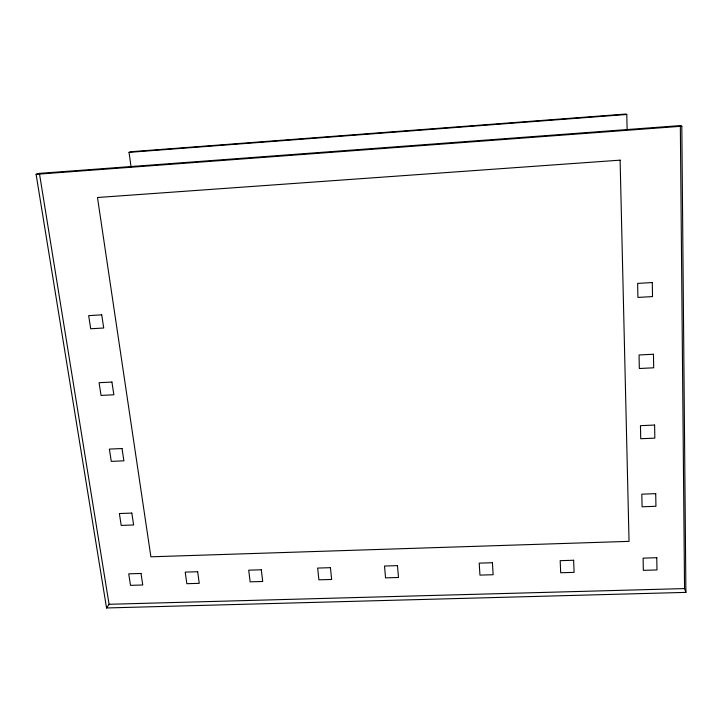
<?xml version="1.0" encoding="UTF-8"?>
<svg xmlns="http://www.w3.org/2000/svg" width="722" height="722" viewBox="0 0 722 722"><rect width="100%" height="100%" fill="white"/><g stroke="black" fill="none" stroke-linecap="round" stroke-linejoin="round"><path stroke-width="1.08" d="M106.54 607.969L109.067 604.287L39.421 173.379L680.332 125.592L681.821 126.224L685.9 592.383L106.54 607.969L36.1 174.318L39.421 173.379M131.061 166.854L129.039 152.36L131.269 151.701L625.92 114.031L626.795 114.473L627.111 129.103M129.039 152.36L626.795 114.473M36.1 174.318L681.821 126.224M109.067 604.287L684.546 588.583L685.9 592.383M680.332 125.592L684.546 588.583M620.108 160.158L97.479 197.503L150.889 556.806L629.043 541.365L620.108 160.158M101.721 314.864L88.662 315.631L90.701 328.763L103.715 328.014L101.721 314.864M652.291 282.546L637.634 283.403L637.914 297.419L652.526 296.589L652.291 282.546M111.928 382.055L99.067 382.714L101.044 395.412L113.859 394.772L111.928 382.055M653.464 354.24L639.06 354.98L639.322 368.509L653.681 367.796L653.464 354.24M122.027 448.533L109.374 449.093L111.278 461.376L123.895 460.835L122.027 448.533M654.619 425.041L640.459 425.673L640.721 438.732L654.827 438.128L654.619 425.041M131.828 513.08L119.374 513.541L121.215 525.426L133.633 524.975L131.828 513.08M655.729 493.658L641.822 494.173L642.075 506.781L655.937 506.284L655.729 493.658M140.998 573.458L128.724 573.837L130.511 585.352L142.748 584.991L140.998 573.458M197.657 571.734L185.22 572.113L186.845 583.701L199.245 583.34L197.657 571.734M261.301 569.793L248.702 570.172L250.146 581.842L262.709 581.481L261.301 569.793M330.441 567.682L317.653 568.07L318.889 579.829L331.642 579.459L330.441 567.682M397.479 565.633L384.51 566.03L385.557 577.88L398.481 577.501L397.479 565.633M492.422 562.736L479.2 563.142L479.949 575.118L493.135 574.73L492.422 562.736M573.638 560.254L560.182 560.669L560.687 572.754L574.098 572.365L573.638 560.254M656.776 557.718L643.094 558.133L643.338 570.335L656.975 569.938L656.776 557.718"/></g></svg>
